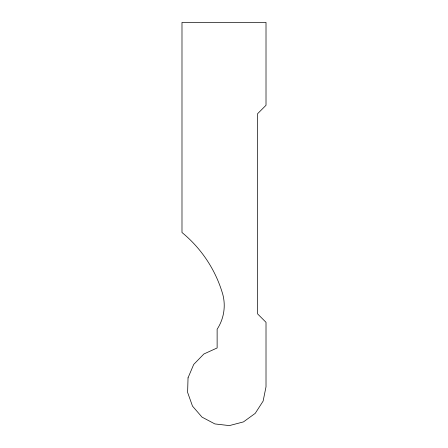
<?xml version="1.0" encoding="UTF-8"?>
<svg xmlns="http://www.w3.org/2000/svg" width="448" height="448" viewBox="0 0 448 448"><rect width="100%" height="100%" fill="white"/><g stroke="black" fill="none" stroke-linecap="round" stroke-linejoin="round"><path stroke-width="0.67" d="M188.037 377.843L187.611 392.398L192.494 406.118L202.026 417.133L214.9 423.931L229.37 425.6L243.454 421.904L255.237 413.347L263.116 401.1L266.011 386.826L266.011 322.314L257.606 313.908L257.606 113.686L266.011 105.286L266.011 22.4L181.989 22.4L181.989 232.506A124.891 124.891 0 0 1 222.88 294.7A43.422 43.422 0 0 1 217.129 329.246L217.129 347.962L203.874 353.998L193.715 364.431L188.037 377.843"/></g></svg>
